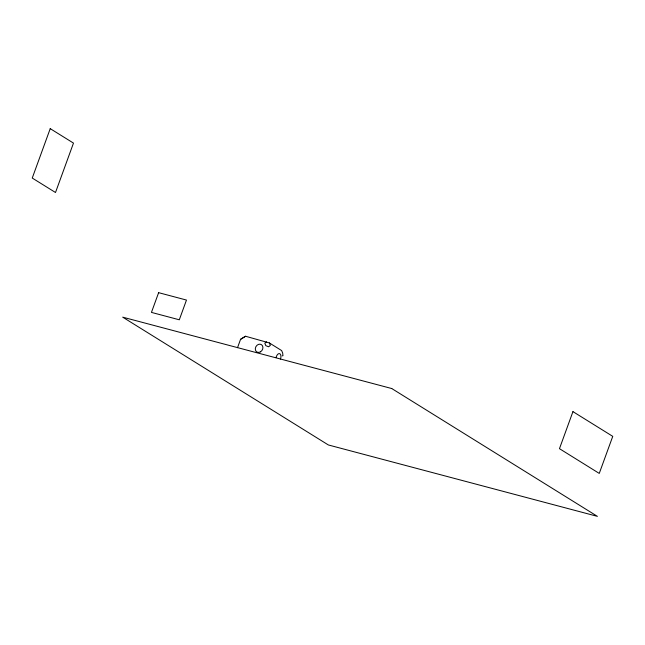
<?xml version="1.0" encoding="UTF-8"?>
<svg xmlns="http://www.w3.org/2000/svg" width="645" height="645" viewBox="0 0 645 645"><rect width="100%" height="100%" fill="white"/><g stroke="black" fill="none" stroke-linecap="round" stroke-linejoin="round"><path stroke-width="0.97" d="M237.529 347.679L240.561 339.334L245.535 336.247L269.344 342.93L281.647 350.582L282.671 353.049L282.962 355.701L282.236 355.871M245.535 336.247L240.561 339.334M266.562 341.826L264.805 343.196L265.829 345.672L268.602 346.776L270.36 345.406L269.344 342.93M276.06 357.612A4.33 2.346 -75.1 0 1 279.608 353.645A4.33 2.346 -75.1 0 1 280.486 359.08M50.229 128.645L32.25 178.052L55.502 192.5L73.482 143.101L50.229 128.645M158.63 292.669L151.446 312.398L179.302 319.791L186.478 300.062L158.63 292.669M572.945 411.623L559.465 448.67L599.261 473.414L612.75 436.359L572.945 411.623M391.757 388.54L122.703 317.155L328.353 444.961L597.399 516.355L391.757 388.54M260.556 351.807A4.33 3.588 -58.1 0 0 261.435 344.648A4.33 3.588 -58.1 0 0 255.331 348.437A4.33 3.588 -58.1 0 0 260.556 351.807"/></g></svg>
